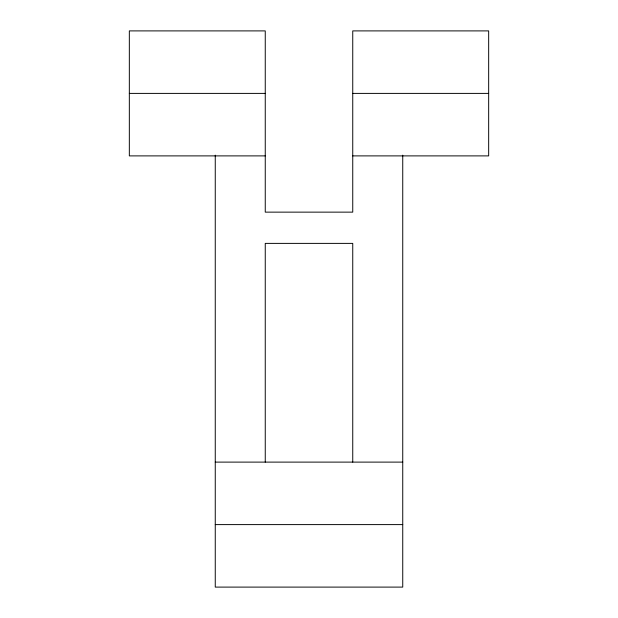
<?xml version="1.0" encoding="UTF-8"?>
<svg xmlns="http://www.w3.org/2000/svg" width="618" height="618" viewBox="0 0 618 618"><rect width="100%" height="100%" fill="white"/><g stroke="black" fill="none" stroke-linecap="round" stroke-linejoin="round"><path stroke-width="0.93" d="M129.332 93.395L265.253 93.395M352.747 93.395L488.668 93.395M265.253 155.891L129.332 155.891L129.332 30.9L265.253 30.9L265.253 212.136L352.747 212.136L352.747 30.9L488.668 30.9L488.668 155.891L352.747 155.891M215.257 462.11L402.743 462.11M215.257 524.605L402.743 524.605M402.743 155.172L402.743 587.1L215.257 587.1L215.257 155.172M352.747 462.11L352.747 243.384L265.253 243.384L265.253 462.11"/></g></svg>
